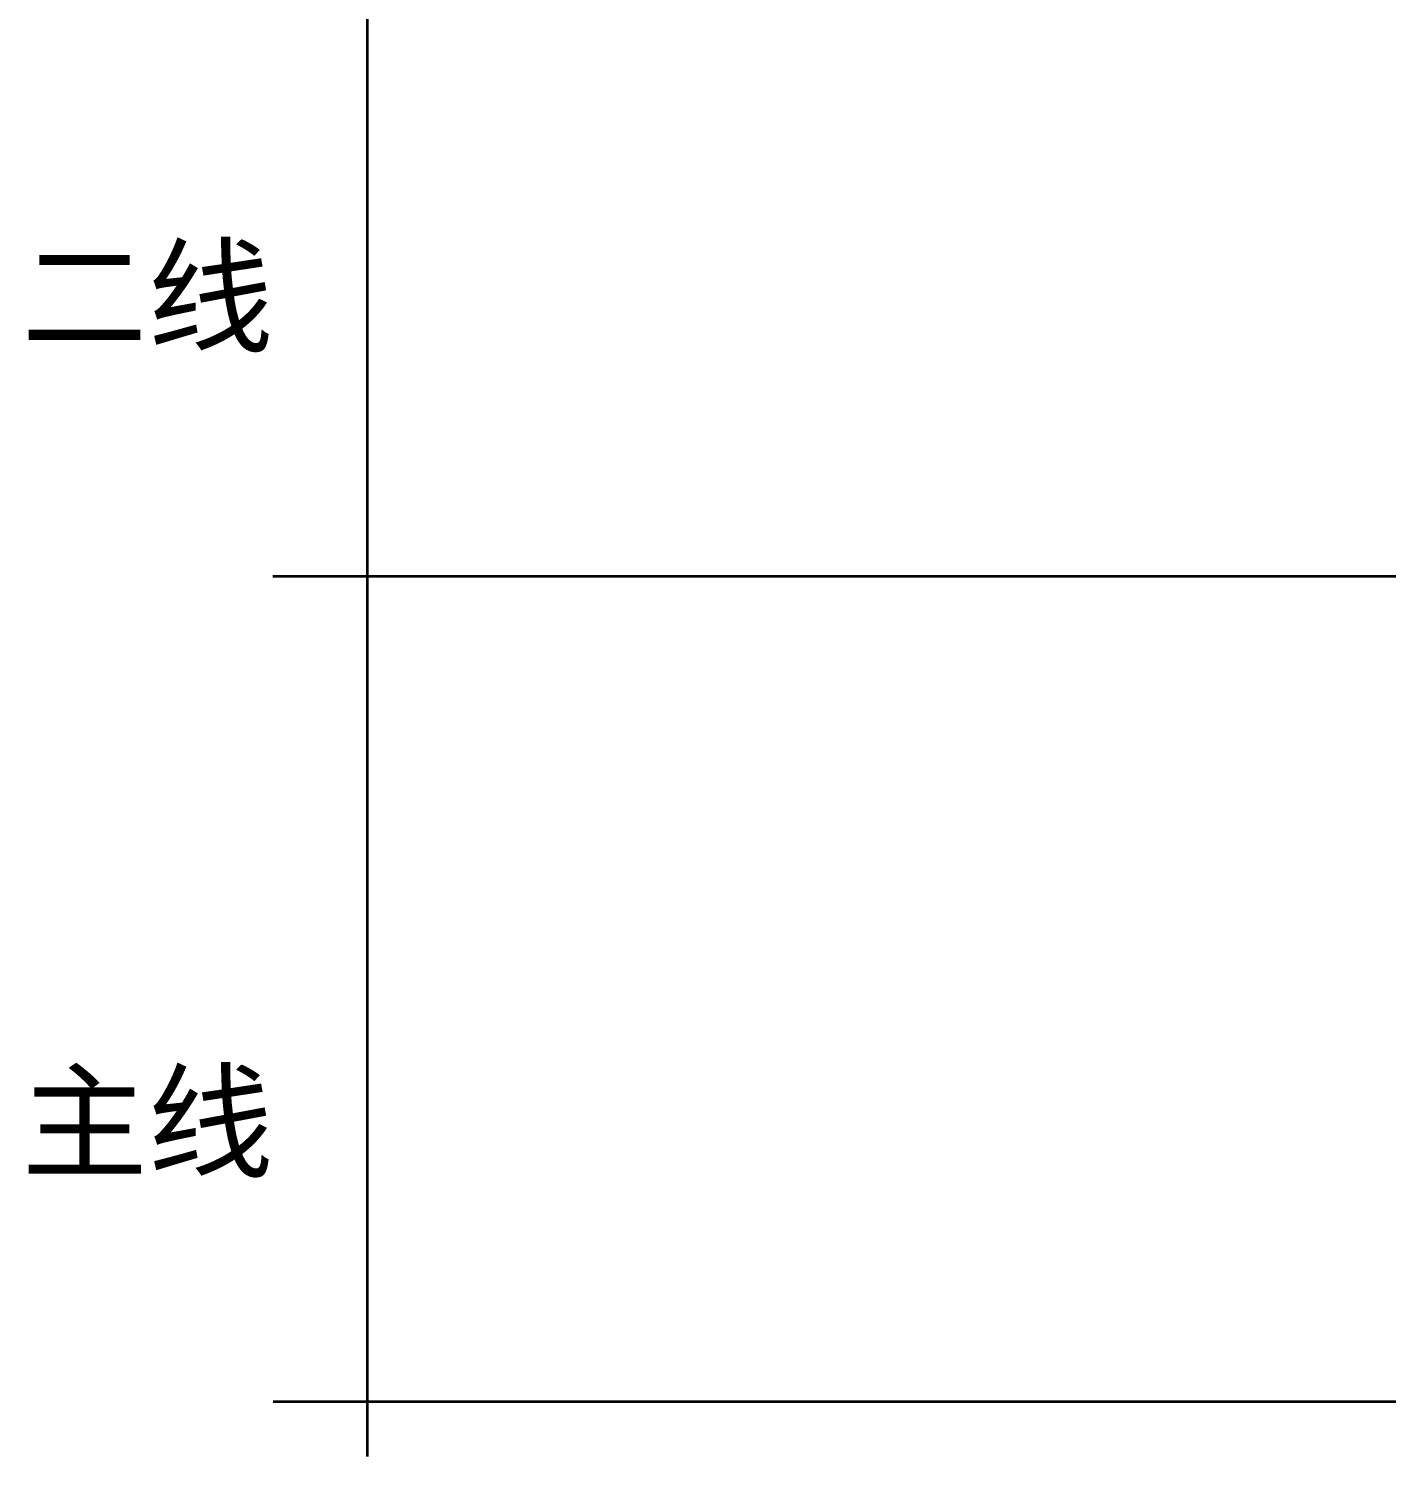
# Model space of a CAD drawing. Extents: x 757 to 8510, y -6585 to 527.
# Drawn here: x 759 to 2230, y -2719 to -1172 of the extents above; entities that cross this region are included whole.
import ezdxf
from ezdxf.enums import TextEntityAlignment as Align

# ---------------------------------------------------------------- set-up
doc = ezdxf.new("R2010")
doc.units = 0
doc.header["$MEASUREMENT"] = 0
doc.layers.add('12', color=7, linetype='CONTINUOUS')
doc.layers.add('云线-1A', color=6, linetype='CONTINUOUS')
doc.styles.add('Arial', font='arial.ttf')

msp = doc.modelspace()

# ---------------------------------------------------------------- linework, layer by layer
at = {"layer": '云线-1A', "color": 1, "lineweight": 35}
for p, q in [((1125.8, -2718.9), (1125.8, 18.8)), ((7953.6, -1765.7), (1023.2, -1765.7)), ((7953.9, -2659.7), (1023.5, -2659.7))]:
    msp.add_line(p, q, dxfattribs=at)

# ---------------------------------------------------------------- texts
at = {"layer": '12', "color": 6, "style": 'Arial'}
for s, p in [('二线', (750.9, -1462.4)), ('主线', (750.9, -2356.4))]:
    msp.add_text(s, height=100, rotation=0, dxfattribs=at).set_placement(p, align=Align.MIDDLE_LEFT)

doc.saveas('drawing.dxf')
